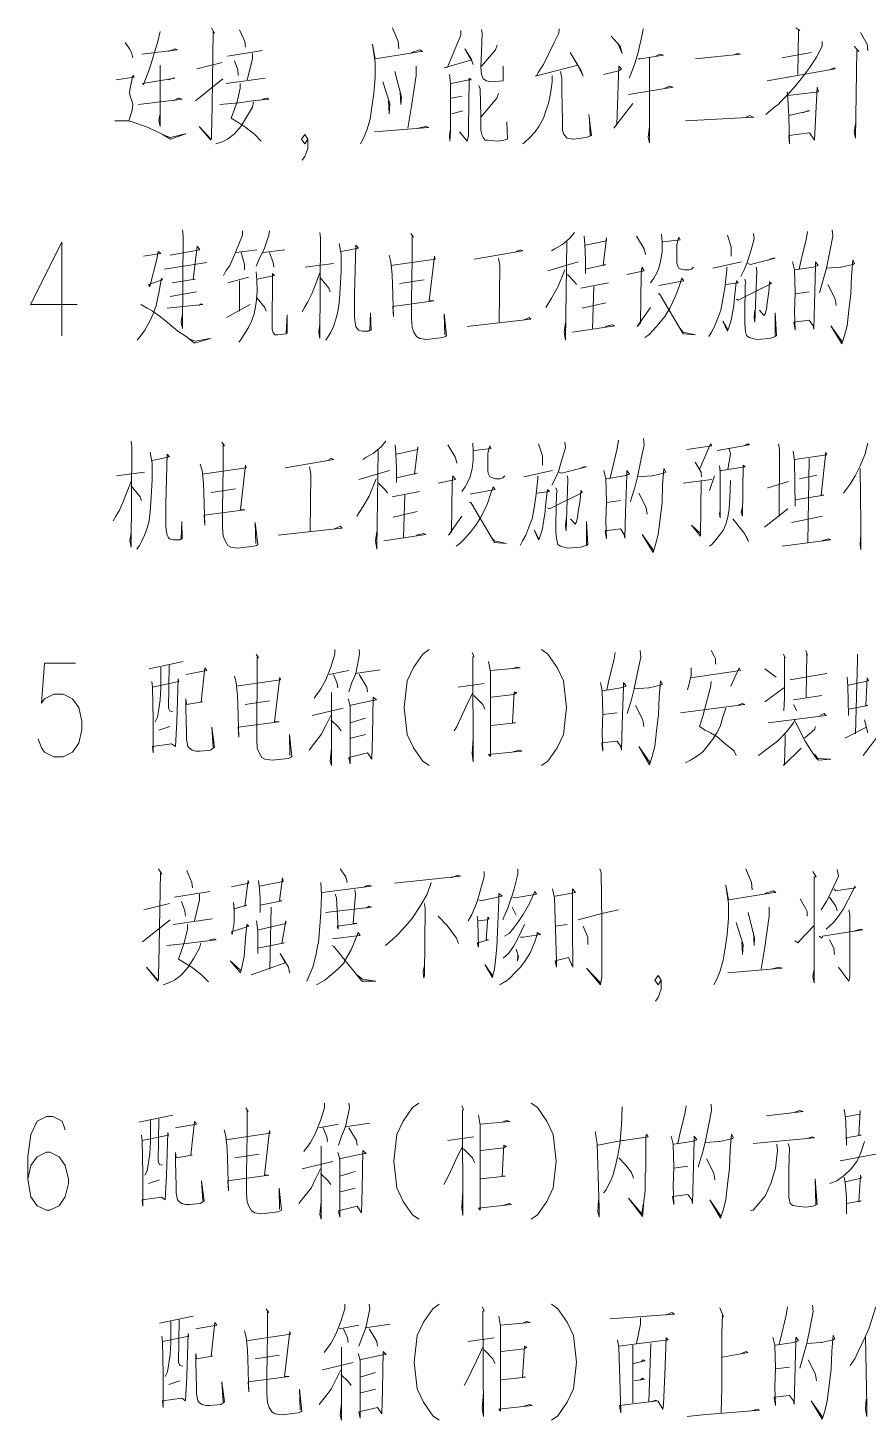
# Model space of a CAD drawing. Header units: millimetres. Extents: x 0 to 586, y 0 to 414.
# Drawn here: x 199.4 to 231.5, y 152.4 to 205.7 of the extents above; entities that cross this region are included whole.
import ezdxf

# ---------------------------------------------------------------- set-up
doc = ezdxf.new("R2010")
doc.units = ezdxf.units.MM

msp = doc.modelspace()

# ---------------------------------------------------------------- linework, layer by layer
at = {"color": 0, "lineweight": 0}
for points in [[(206.413806, 205.711778), (206.53375, 205.503639), (206.484361, 205.574194), (206.434972, 202.744917), (206.413806, 201.591333), (206.413806, 201.4855), (206.389111, 201.414944), (205.948139, 201.940583), (206.389111, 201.450222)], [(207.489778, 205.641222), (207.683806, 205.189667), (207.7085, 204.978)], [(213.331778, 205.711778), (213.554028, 205.189667), (213.578722, 204.907444)], [(215.949389, 205.609472), (215.949389, 205.433083), (215.434333, 204.208944), (215.314389, 204.177194), (216.365667, 204.491167), (216.097556, 204.907444), (216.365667, 204.455889), (216.415056, 204.314778)], [(216.732556, 205.641222), (216.75725, 205.503639), (216.732556, 204.805139), (216.707861, 204.208944), (216.732556, 203.93025), (216.806639, 203.757389), (216.926583, 203.686833), (217.124139, 203.651556), (217.561583, 203.686833), (217.561583, 204.244222)], [(219.713528, 205.6765), (219.692361, 205.503639), (219.5195, 205.154389), (219.300778, 204.699306), (219.103222, 204.314778), (218.909194, 204.000806), (218.859806, 203.894972), (218.785722, 203.859694), (220.422611, 204.2795), (220.129806, 204.769861), (220.546083, 204.071361), (220.620167, 203.859694), (220.422611, 204.2795)], [(222.920278, 205.6765), (222.895583, 205.503639), (222.722722, 204.769861), (222.59925, 204.350056), (222.479306, 204.000806), (222.380528, 203.792667)], [(228.762278, 205.711778), (228.910444, 205.609472), (228.861056, 205.609472), (228.836361, 203.93025)], [(203.111806, 205.154389), (203.281139, 204.907444), (203.355222, 204.769861), (203.404611, 204.558194)], [(204.455889, 205.574194), (204.357111, 205.189667), (204.039611, 204.141917), (203.820889, 203.545722), (203.7715, 203.581), (205.016806, 203.792667), (204.94625, 203.792667), (204.773389, 203.722111)], [(214.065556, 204.769861), (214.383056, 204.875694), (214.481833, 204.805139), (214.432444, 204.805139), (212.672083, 204.526444), (212.573306, 205.083833), (212.672083, 204.385333), (212.672083, 203.827944), (212.622694, 203.196472), (212.548611, 202.674361), (212.478056, 202.219278), (212.354583, 201.799472), (212.231111, 201.4855), (212.111167, 201.277361)], [(221.696139, 205.397806), (222.038333, 205.013278), (222.112417, 204.734583), (221.96425, 205.083833)], [(229.764167, 205.189667), (229.764167, 205.013278), (229.545444, 204.593472), (229.277333, 204.177194), (229.009222, 203.827944), (228.762278, 203.510444), (228.444778, 203.161194), (228.127278, 202.847222), (228.127278, 202.811944), (227.883861, 202.639083), (227.612222, 202.395667)], [(231.231722, 205.538917), (231.478667, 205.083833), (231.503361, 204.840417)], [(203.746806, 204.699306), (205.115583, 204.875694), (205.016806, 204.907444), (204.773389, 204.805139)], [(207.024111, 204.62875), (208.368194, 204.840417)], [(207.976611, 204.734583), (207.976611, 204.526444), (207.782583, 203.722111)], [(217.342861, 205.048556), (217.268778, 204.875694), (216.732556, 204.244222)], [(222.722722, 204.526444), (222.8215, 204.526444), (223.699917, 204.664028), (223.555278, 204.699306), (223.407111, 204.62875)], [(223.163694, 204.558194), (223.163694, 201.870028), (223.163694, 201.379667), (223.163694, 201.312639), (223.114306, 201.520778), (223.163694, 201.940583)], [(224.924056, 204.526444), (226.635028, 204.699306), (226.511556, 204.734583), (226.366917, 204.664028)], [(228.226056, 204.558194), (229.351417, 204.769861)], [(230.988306, 205.013278), (231.161167, 204.805139), (231.087083, 204.840417), (231.037694, 201.4855), (230.988306, 201.728917), (231.037694, 202.042889)], [(204.455889, 204.2795), (204.455889, 201.940583), (204.4065, 202.184), (204.455889, 202.427417)], [(205.849361, 204.141917), (206.826556, 204.385333)], [(207.292222, 204.455889), (207.415694, 204.106639), (207.440389, 203.894972)], [(213.430556, 204.036083), (213.673972, 203.058889), (213.649278, 202.776667), (213.624583, 203.267028)], [(214.238417, 204.244222), (214.238417, 203.894972), (214.065556, 202.709639), (213.920917, 201.870028)], [(219.762917, 204.036083), (219.812306, 203.792667), (219.812306, 203.302306), (219.837, 202.148722), (219.837, 201.799472), (219.886389, 201.626611), (220.009861, 201.4855), (220.228583, 201.450222), (220.253278, 201.450222), (220.743639, 201.520778), (220.937667, 201.591333), (220.838889, 202.395667)], [(221.403333, 203.93025), (221.988944, 204.071361), (222.087722, 204.141917), (221.988944, 204.244222), (221.914861, 202.011139), (221.794917, 201.870028), (222.528694, 202.811944)], [(227.661611, 203.686833), (230.254528, 204.141917), (230.205139, 204.177194), (230.0605, 204.106639)], [(202.769611, 203.722111), (203.454, 203.827944), (203.404611, 203.894972), (203.305833, 203.408139), (203.281139, 203.23175), (203.305833, 203.094167), (203.379917, 202.8825), (203.404611, 202.776667), (203.379917, 202.568528), (203.256444, 202.148722)], [(205.799972, 202.917778), (206.85125, 203.757389)], [(206.974722, 203.581), (208.466972, 203.792667)], [(207.510944, 203.581), (207.510944, 203.408139), (207.391, 202.8825), (207.16875, 202.254556), (207.465083, 202.078167), (207.733194, 201.905306), (208.075389, 201.626611), (208.318806, 201.379667)], [(212.964889, 203.651556), (213.236528, 202.811944), (213.211833, 202.427417), (213.187139, 202.917778)], [(215.508417, 203.93025), (215.557806, 203.581), (215.557806, 201.728917), (215.533111, 201.379667), (215.508417, 201.591333), (215.557806, 201.83475)], [(215.5825, 203.581), (216.266889, 203.722111), (216.266889, 203.792667), (216.340972, 203.722111), (216.266889, 203.722111), (216.242194, 201.905306), (216.242194, 201.591333), (216.192806, 201.379667), (215.9, 201.728917)], [(216.633778, 203.510444), (216.683167, 203.372861), (216.707861, 202.325111), (216.707861, 201.799472), (216.75725, 201.591333), (216.806639, 201.520778), (216.877194, 201.414944), (216.975972, 201.414944), (217.342861, 201.379667), (217.586278, 201.414944), (217.734444, 201.450222), (217.70975, 202.113444)], [(219.445417, 203.894972), (219.445417, 203.651556), (219.371333, 203.196472), (219.300778, 202.811944), (219.202, 202.53325), (219.103222, 202.254556), (218.933889, 201.940583), (218.785722, 201.728917), (218.591694, 201.520778), (218.394139, 201.344389), (218.320056, 201.277361)], [(203.623333, 202.776667), (205.288444, 202.988333), (205.164972, 203.023611), (205.140278, 203.023611), (204.94625, 202.917778)], [(206.731306, 202.776667), (207.465083, 202.847222), (207.976611, 202.917778), (208.611611, 202.988333), (208.541056, 203.023611), (208.368194, 202.988333)], [(215.5825, 203.023611), (215.998778, 203.094167)], [(217.39225, 203.196472), (217.318167, 203.023611), (216.707861, 202.289833)], [(222.355833, 203.161194), (224.066806, 203.443417), (223.922167, 203.475167), (223.749306, 203.408139)], [(228.420083, 203.267028), (228.444778, 203.023611), (228.494167, 202.325111), (228.518861, 201.277361), (228.494167, 201.591333), (229.277333, 201.693639), (229.471361, 201.414944), (229.496056, 201.940583), (229.570139, 203.443417), (229.619528, 203.267028), (228.444778, 203.125917)], [(208.026, 202.8825), (207.976611, 202.674361), (207.757889, 202.289833), (207.535639, 201.940583), (207.292222, 201.661889), (207.024111, 201.450222), (206.801861, 201.344389), (206.583139, 201.277361)], [(215.607194, 202.427417), (216.023472, 202.53325)], [(228.494167, 202.360389), (229.277333, 202.53325), (229.20325, 202.53325), (229.030389, 202.462694)], [(202.720222, 202.148722), (203.037722, 202.148722), (203.23175, 202.148722), (203.379917, 202.113444), (203.990222, 201.905306), (204.554667, 201.626611), (204.604056, 201.591333), (204.847472, 201.450222), (205.433083, 201.661889), (205.408389, 201.661889), (204.847472, 201.520778), (204.529972, 201.626611)], [(212.647389, 201.728917), (214.72525, 201.905306), (214.605306, 201.940583), (214.3125, 201.870028)], [(220.863583, 202.184), (220.888278, 201.591333)], [(224.532472, 202.148722), (227.150083, 202.289833)], [(226.857278, 202.289833), (227.001917, 202.360389), (227.125389, 202.289833)], [(209.885139, 200.645889), (209.983917, 200.787), (210.103861, 201.100972), (210.103861, 201.450222), (209.983917, 201.626611), (209.860444, 201.450222), (209.983917, 201.277361), (210.103861, 201.450222)], [(205.306083, 197.985944), (205.330778, 197.742528), (205.306083, 194.21475), (205.256694, 194.458167), (205.306083, 194.772139)], [(207.602667, 197.950667), (207.602667, 197.777806), (207.260472, 196.938194), (207.115833, 196.624222), (206.967667, 196.416083), (206.868889, 196.239694)], [(208.62925, 197.950667), (208.604556, 197.777806), (208.435222, 197.287444), (208.237667, 196.867639), (208.117722, 196.588944)], [(210.562472, 197.883639), (210.587167, 197.671972), (210.562472, 193.830222), (210.513083, 194.073639), (210.562472, 194.387611)], [(214.033806, 197.848361), (214.132583, 197.70725), (214.083194, 197.742528), (214.083194, 196.902917), (214.0585, 195.2625), (214.0585, 194.599278), (214.083194, 194.250028), (214.157278, 194.073639), (214.256056, 193.900778), (214.376, 193.830222), (214.647639, 193.794944), (215.257944, 193.8655), (215.356722, 193.900778), (215.402583, 193.936056), (215.307333, 194.772139), (215.332028, 193.967806)], [(220.295611, 197.883639), (220.12275, 197.671972), (219.829944, 197.428556), (219.537139, 197.252167), (219.413667, 197.181611)], [(220.6625, 197.742528), (220.687194, 197.428556), (220.711889, 196.832361), (220.711889, 196.31025)], [(220.711889, 196.483111), (221.491528, 196.6595), (221.396278, 196.624222), (221.516222, 197.671972), (221.516222, 197.566139), (220.711889, 197.393278)], [(222.666278, 197.742528), (222.959083, 197.252167), (223.008472, 197.044028)], [(223.622306, 197.813083), (223.643472, 197.499111), (223.643472, 197.149861), (223.597611, 196.832361), (223.523528, 196.518389), (223.42475, 196.31025), (223.325972, 196.133861), (223.206028, 195.961)], [(223.668167, 197.530861), (224.331389, 197.601417), (224.282, 197.70725), (224.207917, 197.428556), (224.207917, 197.181611), (224.207917, 196.973472), (224.207917, 196.730056), (224.232611, 196.624222), (224.282, 196.518389), (224.37725, 196.483111), (224.500722, 196.451361), (224.673583, 196.451361), (224.768833, 196.483111), (224.842917, 196.553667)], [(226.137611, 197.777806), (226.285778, 197.322722), (226.285778, 197.149861), (226.285778, 196.973472)], [(227.143028, 197.848361), (227.167722, 197.636694), (227.04425, 197.216889), (226.896083, 196.730056), (226.776139, 196.451361), (226.652667, 196.204417)], [(229.196194, 197.915389), (229.146806, 197.601417), (228.977472, 196.902917), (228.878694, 196.483111)], [(230.148694, 197.985944), (230.173389, 197.742528), (230.053444, 197.149861), (229.929972, 196.518389), (229.8065, 196.066833), (229.71125, 195.749333), (229.661861, 195.576472)], [(200.688222, 197.509694), (199.492306, 195.121389), (201.284417, 195.121389)], [(200.688222, 197.509694), (200.688222, 193.925472)], [(203.813833, 196.973472), (204.473528, 197.079306), (204.37475, 197.149861), (204.325361, 196.867639), (204.05725, 195.819889), (204.007861, 195.890444), (204.547611, 196.066833), (204.498222, 196.133861), (204.399444, 195.576472), (204.300667, 195.086111), (204.180722, 194.772139), (204.05725, 194.493444), (203.863222, 194.144194), (203.690361, 193.900778), (203.566889, 193.759667)], [(204.840417, 197.00875), (205.965778, 197.216889), (205.867, 197.358), (205.718833, 196.066833), (205.792917, 196.098583), (204.9145, 195.961)], [(207.35925, 197.114583), (208.142417, 197.216889)], [(207.553278, 197.114583), (207.652056, 196.765333), (207.67675, 196.6595), (207.67675, 196.451361)], [(208.385833, 197.114583), (209.218389, 197.216889)], [(208.62925, 197.114583), (208.777417, 196.730056), (208.802111, 196.553667)], [(211.29625, 197.463833), (211.370333, 197.044028), (211.370333, 196.416083), (211.345639, 195.961), (211.320944, 195.541194), (211.29625, 195.191944), (211.246861, 194.842694), (211.172778, 194.564), (211.077528, 194.285306), (210.97875, 194.073639), (210.879972, 193.900778), (210.781194, 193.759667)], [(211.370333, 197.149861), (212.030028, 197.287444), (211.93125, 197.393278), (211.881861, 195.505917), (211.881861, 195.086111), (211.881861, 194.634556), (211.906556, 194.422889), (211.93125, 194.285306), (211.980639, 194.21475), (212.030028, 194.144194), (212.174667, 194.108917), (212.421611, 194.108917), (212.516861, 194.144194), (212.495694, 194.807417), (212.471, 194.144194), (212.396917, 194.108917)], [(216.457389, 196.867639), (218.313, 197.181611), (218.21775, 197.216889), (218.069583, 197.149861)], [(220.002806, 197.530861), (219.953417, 193.759667), (219.904028, 194.073639), (219.953417, 194.422889)], [(204.621694, 196.483111), (206.233889, 196.730056)], [(210.001556, 196.553667), (211.077528, 196.694778)], [(213.204778, 197.00875), (213.275333, 196.765333), (213.324722, 196.274972), (213.349417, 195.505917), (213.349417, 195.435361), (213.374111, 194.666306), (213.349417, 195.050833), (214.91575, 195.2625), (214.742889, 195.2625), (214.940444, 196.973472), (214.965139, 196.867639), (213.275333, 196.624222)], [(217.385194, 196.902917), (217.434583, 196.624222), (217.409889, 194.422889)], [(220.44025, 196.765333), (219.269028, 196.416083)], [(222.299389, 196.274972), (222.959083, 196.416083), (222.863833, 196.553667), (222.839139, 196.274972), (222.814444, 194.422889), (222.690972, 194.285306), (223.206028, 195.019083)], [(226.116444, 196.553667), (226.116444, 196.451361), (226.042361, 195.749333), (225.968278, 195.333056), (225.894194, 194.91325), (225.77425, 194.599278), (225.650778, 194.285306), (225.527306, 194.073639), (225.428528, 193.900778)], [(225.576694, 196.518389), (226.677361, 196.765333)], [(226.920778, 196.694778), (227.019556, 196.6595), (227.972056, 196.902917), (227.9015, 196.902917), (227.753333, 196.867639)], [(227.238278, 196.553667), (227.262972, 196.416083), (227.192417, 194.458167), (227.167722, 194.634556), (227.192417, 194.91325)], [(228.635278, 196.765333), (228.705833, 196.451361), (228.730528, 195.576472), (228.705833, 194.842694), (228.730528, 194.144194), (228.681139, 194.458167), (229.270278, 194.528722), (229.414917, 194.317056), (229.439611, 194.179472), (229.464306, 195.156667), (229.513694, 196.588944), (229.513694, 196.765333), (229.612472, 196.624222), (229.414917, 196.553667), (228.730528, 196.451361)], [(229.929972, 196.518389), (230.466194, 196.553667), (230.490889, 196.553667), (230.931861, 196.6595), (231.005944, 196.694778), (230.931861, 196.832361), (230.882472, 196.204417), (230.857778, 195.541194), (230.787222, 194.91325), (230.713139, 194.317056), (230.614361, 193.936056), (230.515583, 193.618556), (230.099306, 194.317056), (230.540278, 193.689111)], [(207.04175, 195.961), (207.824917, 196.169139)], [(208.117722, 196.380806), (208.142417, 196.066833), (208.167111, 195.61175), (208.117722, 195.191944), (208.043639, 194.772139), (207.944861, 194.493444), (207.824917, 194.250028), (207.652056, 193.967806), (207.528583, 193.759667), (207.458028, 193.689111)], [(207.482722, 196.031556), (207.482722, 194.877972)], [(208.167111, 196.098583), (208.826806, 196.239694), (208.752722, 196.31025), (208.752722, 196.098583), (208.728028, 194.422889), (208.728028, 194.179472), (208.777417, 194.038361), (208.8515, 193.967806), (208.94675, 193.967806), (209.267778, 194.003083), (209.313639, 194.038361), (209.313639, 194.736861), (209.267778, 194.038361)], [(210.562472, 196.345528), (210.414306, 195.961), (210.244972, 195.541194), (210.096806, 195.227222), (209.976861, 195.019083), (209.878083, 194.842694)], [(210.562472, 196.169139), (210.904667, 195.749333), (210.954056, 195.61175)], [(213.617528, 195.925722), (214.548861, 196.066833)], [(219.928722, 196.451361), (219.660611, 195.784611), (219.413667, 195.368333), (219.194944, 195.019083)], [(220.0275, 196.274972), (220.295611, 195.996278), (220.369694, 195.890444)], [(223.523528, 195.855167), (224.476028, 196.031556), (224.401944, 196.133861), (224.306694, 195.855167), (224.183222, 195.505917), (224.05975, 195.227222), (223.939806, 194.983806), (223.74225, 194.666306), (223.523528, 194.387611), (223.301278, 194.144194), (223.131944, 193.967806), (222.983778, 193.8655)], [(226.09175, 195.890444), (226.553889, 195.961), (226.483333, 196.031556), (226.458639, 195.855167), (226.40925, 195.400083), (226.384556, 195.086111), (226.335167, 194.807417), (226.285778, 194.528722), (226.211694, 194.285306), (226.162306, 194.144194), (226.137611, 194.108917), (225.968278, 194.493444), (226.137611, 194.179472)], [(226.800833, 196.098583), (226.850222, 195.961), (226.825528, 195.890444), (226.800833, 194.701583), (226.800833, 194.422889), (226.825528, 194.179472), (226.850222, 194.038361), (226.871389, 193.936056), (226.970167, 193.8655), (227.118333, 193.830222), (227.262972, 193.794944), (227.753333, 193.830222), (227.876806, 193.8655), (227.972056, 193.900778), (228.021444, 193.936056), (227.972056, 194.807417), (227.972056, 193.936056)], [(204.840417, 195.435361), (205.842306, 195.61175)], [(220.539028, 195.749333), (221.590306, 195.961)], [(221.029389, 195.819889), (220.98, 194.21475)], [(223.498833, 195.541194), (223.548222, 195.541194), (224.451333, 194.003083), (224.917, 193.967806), (224.451333, 194.073639), (224.331389, 194.21475)], [(226.483333, 195.333056), (226.553889, 195.297778), (227.827417, 195.925722), (227.753333, 195.996278), (227.728639, 195.61175), (227.654556, 195.191944), (227.629861, 194.948528), (227.580472, 194.772139), (227.534611, 194.701583), (227.36175, 194.91325)], [(228.730528, 195.541194), (229.270278, 195.61175)], [(229.979361, 195.890444), (230.247472, 195.368333), (230.272167, 195.2625), (230.296861, 195.086111)], [(203.715056, 195.121389), (203.958472, 194.983806), (204.156028, 194.877972), (204.448833, 194.666306), (204.741639, 194.422889), (205.133222, 194.108917), (205.450722, 193.900778), (205.500111, 193.8655), (205.768222, 193.653833), (206.382056, 193.830222), (206.357361, 193.830222), (205.792917, 193.724389), (205.524806, 193.830222)], [(204.716944, 194.983806), (206.085722, 195.121389), (206.015167, 195.156667), (205.941083, 195.086111)], [(206.992361, 194.634556), (207.895472, 195.121389)], [(208.167111, 195.368333), (208.459917, 195.019083), (208.509306, 194.877972)], [(221.491528, 195.191944), (220.588417, 194.983806)], [(216.18575, 194.285306), (218.6305, 194.564), (218.559944, 194.634556), (218.337694, 194.528722)], [(220.221528, 194.073639), (221.833722, 194.317056), (221.738472, 194.352333), (221.470361, 194.285306)], [(203.341111, 189.89675), (203.365806, 189.685083), (203.341111, 185.843333), (203.291722, 186.08675), (203.341111, 186.40425)], [(206.815972, 189.861472), (206.911222, 189.720361), (206.865361, 189.755639), (206.865361, 188.919556), (206.840667, 187.275611), (206.840667, 186.612389), (206.865361, 186.263139), (206.935917, 186.08675), (207.034694, 185.913889), (207.158167, 185.843333), (207.426278, 185.808056), (208.036583, 185.878611), (208.135361, 185.913889), (208.18475, 185.949167), (208.085972, 186.78525), (208.110667, 185.984444)], [(213.07425, 189.89675), (212.904917, 189.685083), (212.608583, 189.441667), (212.315778, 189.268806), (212.195833, 189.19825)], [(213.441139, 189.755639), (213.465833, 189.441667), (213.490528, 188.849), (213.490528, 188.323361)], [(213.490528, 188.49975), (214.273694, 188.672611), (214.174917, 188.637333), (214.298389, 189.685083), (214.298389, 189.582778), (213.490528, 189.406389)], [(215.448444, 189.755639), (215.74125, 189.268806), (215.790639, 189.057139)], [(216.400944, 189.826194), (216.425639, 189.512222), (216.425639, 189.162972), (216.37625, 188.849), (216.302167, 188.535028), (216.203389, 188.323361), (216.108139, 188.1505), (215.984667, 187.974111)], [(216.450333, 189.5475), (217.110028, 189.618056), (217.060639, 189.720361), (216.986556, 189.441667), (216.986556, 189.19825), (216.986556, 188.986583), (216.986556, 188.743167), (217.01125, 188.637333), (217.060639, 188.535028), (217.159417, 188.49975), (217.279361, 188.464472), (217.452222, 188.464472), (217.551, 188.49975), (217.625083, 188.570306)], [(218.919778, 189.790917), (219.064417, 189.335833), (219.064417, 189.162972), (219.064417, 188.986583)], [(219.921667, 189.861472), (219.946361, 189.649806), (219.822889, 189.233528), (219.67825, 188.743167), (219.554778, 188.464472), (219.431306, 188.217528)], [(221.974833, 189.932028), (221.928972, 189.618056), (221.756111, 188.919556), (221.657333, 188.49975)], [(222.930861, 190.002583), (222.955556, 189.755639), (222.832083, 189.162972), (222.708611, 188.535028), (222.588667, 188.079944), (222.489889, 187.765972), (222.4405, 187.589583)], [(224.592444, 189.582778), (225.544944, 189.720361), (225.499083, 189.790917), (225.082806, 188.849)], [(225.7425, 189.5475), (226.987806, 189.755639), (226.91725, 189.790917), (226.793778, 189.720361)], [(228.088472, 189.790917), (228.137861, 189.582778), (228.113167, 187.032194)], [(231.513944, 189.826194), (231.390472, 189.371111), (231.221139, 188.951306), (231.023583, 188.570306), (230.829556, 188.252806), (230.681389, 188.044667), (230.582611, 187.903556)], [(204.074889, 189.476944), (204.148972, 189.057139), (204.148972, 188.429194), (204.124278, 187.974111), (204.099583, 187.554306), (204.074889, 187.205056), (204.0255, 186.855806), (203.954944, 186.577111), (203.856167, 186.298417), (203.757389, 186.08675), (203.658611, 185.913889), (203.563361, 185.772778)], [(204.148972, 189.162972), (204.808667, 189.300556), (204.713417, 189.406389), (204.664028, 187.519028), (204.664028, 187.10275), (204.664028, 186.647667), (204.688722, 186.436), (204.713417, 186.298417), (204.759278, 186.227861), (204.808667, 186.157306), (204.956833, 186.122028), (205.20025, 186.122028), (205.299028, 186.157306), (205.274333, 186.820528), (205.249639, 186.157306), (205.175556, 186.122028)], [(209.236028, 188.884278), (211.095167, 189.19825), (210.996389, 189.233528), (210.848222, 189.162972)], [(212.781444, 189.5475), (212.732056, 185.772778), (212.682667, 186.08675), (212.732056, 186.436)], [(226.208167, 189.618056), (226.254028, 189.406389), (226.158778, 188.813722)], [(228.652917, 189.512222), (228.702306, 189.162972), (228.727, 187.416722), (228.727, 187.660139), (229.824139, 187.836528), (229.728889, 187.836528), (229.898222, 189.476944), (229.947611, 189.371111), (228.702306, 189.19825)], [(229.263222, 189.233528), (229.213833, 186.019722)], [(202.780194, 188.570306), (203.856167, 188.707889)], [(205.983417, 189.021861), (206.0575, 188.778444), (206.106889, 188.288083), (206.131583, 187.519028), (206.131583, 187.452), (206.156278, 186.682944), (206.131583, 187.067472), (207.694389, 187.275611), (207.525056, 187.275611), (207.719083, 188.986583), (207.743778, 188.884278), (206.0575, 188.637333)], [(210.163833, 188.919556), (210.213222, 188.637333), (210.188528, 186.436)], [(213.222417, 188.778444), (212.047667, 188.429194)], [(215.081556, 188.288083), (215.74125, 188.429194), (215.642472, 188.570306), (215.617778, 188.288083), (215.593083, 186.436), (215.473139, 186.298417), (215.984667, 187.032194)], [(218.895083, 188.570306), (218.895083, 188.464472), (218.821, 187.765972), (218.746917, 187.346167), (218.676361, 186.926361), (218.552889, 186.612389), (218.429417, 186.298417), (218.309472, 186.08675), (218.210694, 185.913889)], [(218.355333, 188.535028), (219.456, 188.778444)], [(219.702944, 188.707889), (219.798194, 188.672611), (220.754222, 188.919556), (220.680139, 188.919556), (220.531972, 188.884278)], [(220.020444, 188.570306), (220.045139, 188.429194), (219.971056, 186.471278), (219.946361, 186.647667), (219.971056, 186.926361)], [(221.413917, 188.778444), (221.488, 188.464472), (221.512694, 187.589583), (221.488, 186.855806), (221.512694, 186.157306), (221.463306, 186.471278), (222.048917, 186.541833), (222.197083, 186.333694), (222.221778, 186.192583), (222.246472, 187.169778), (222.292333, 188.602056), (222.292333, 188.778444), (222.391111, 188.637333), (222.197083, 188.570306), (221.512694, 188.464472)], [(222.708611, 188.535028), (223.248361, 188.570306), (223.273056, 188.570306), (223.714028, 188.672611), (223.784583, 188.707889), (223.714028, 188.849), (223.664639, 188.217528), (223.639944, 187.554306), (223.565861, 186.926361), (223.491778, 186.333694), (223.393, 185.949167), (223.29775, 185.635194), (222.881472, 186.333694), (223.322444, 185.702222)], [(224.909944, 189.092417), (225.132194, 188.707889), (225.153361, 188.535028)], [(225.643722, 188.570306), (225.449694, 188.009389)], [(225.841278, 188.951306), (225.865972, 188.707889), (225.865972, 186.961639), (225.841278, 187.1345), (225.865972, 187.240333)], [(225.865972, 188.778444), (225.911833, 188.778444), (226.818472, 188.919556), (226.744389, 188.986583), (226.719694, 187.032194), (226.670306, 187.169778), (226.719694, 187.381444)], [(229.556028, 188.602056), (228.896333, 188.464472)], [(231.221139, 188.849), (231.245833, 186.7535), (231.245833, 186.157306), (231.245833, 185.7375), (231.221139, 185.949167), (231.245833, 186.333694)], [(203.341111, 188.358639), (203.196472, 187.974111), (203.023611, 187.554306), (202.878972, 187.240333), (202.7555, 187.032194), (202.656722, 186.855806)], [(203.341111, 188.185778), (203.683306, 187.765972), (203.732694, 187.624861)], [(206.399694, 187.938833), (207.3275, 188.079944)], [(212.707361, 188.464472), (212.43925, 187.80125), (212.195833, 187.381444), (211.973583, 187.032194)], [(212.806139, 188.288083), (213.07425, 188.009389), (213.148333, 187.903556)], [(216.302167, 187.868278), (217.258194, 188.044667), (217.184111, 188.1505), (217.085333, 187.868278), (216.961861, 187.519028), (216.841917, 187.240333), (216.718444, 186.996917), (216.524417, 186.682944), (216.302167, 186.40425), (216.083444, 186.157306), (215.910583, 185.984444), (215.765944, 185.878611)], [(218.870389, 187.903556), (219.336056, 187.974111), (219.261972, 188.044667), (219.237278, 187.868278), (219.187889, 187.416722), (219.163194, 187.10275), (219.113806, 186.820528), (219.064417, 186.541833), (218.993861, 186.298417), (218.944472, 186.157306), (218.919778, 186.122028), (218.746917, 186.506556), (218.919778, 186.192583)], [(219.579472, 188.115222), (219.628861, 187.974111), (219.604167, 187.903556), (219.579472, 186.718222), (219.579472, 186.436), (219.604167, 186.192583), (219.628861, 186.055), (219.653556, 185.949167), (219.752333, 185.878611), (219.896972, 185.843333), (220.045139, 185.808056), (220.531972, 185.843333), (220.655444, 185.878611), (220.754222, 185.913889), (220.803611, 185.949167), (220.754222, 186.820528), (220.754222, 185.949167)], [(224.444278, 188.288083), (225.544944, 188.429194)], [(225.132194, 188.393917), (225.1075, 186.263139), (224.765306, 186.682944), (225.1075, 186.368972)], [(226.254028, 188.393917), (226.229333, 187.730694), (226.208167, 187.310889), (226.158778, 186.996917), (226.084694, 186.718222), (225.985917, 186.506556), (225.841278, 186.298417), (225.693111, 186.122028), (225.544944, 185.949167), (225.449694, 185.878611)], [(227.672194, 188.115222), (227.696889, 188.115222), (228.480056, 188.358639)], [(213.321194, 187.765972), (214.372472, 187.974111)], [(213.808028, 187.836528), (213.758639, 186.227861)], [(216.277472, 187.554306), (216.326861, 187.554306), (217.2335, 186.019722), (217.695639, 185.984444), (217.2335, 186.08675), (217.110028, 186.227861)], [(219.261972, 187.346167), (219.336056, 187.310889), (220.606056, 187.938833), (220.531972, 188.009389), (220.507278, 187.624861), (220.436722, 187.205056), (220.412028, 186.961639), (220.362639, 186.78525), (220.31325, 186.718222), (220.140389, 186.926361)], [(221.512694, 187.554306), (222.048917, 187.624861)], [(222.758, 187.903556), (223.026111, 187.381444), (223.050806, 187.275611), (223.0755, 187.10275)], [(214.273694, 187.205056), (213.367056, 186.996917)], [(227.55225, 186.612389), (228.455361, 187.310889)], [(229.778278, 187.032194), (228.603528, 186.78525)], [(208.967917, 186.298417), (211.412667, 186.577111), (211.338583, 186.647667), (211.119861, 186.541833)], [(226.352806, 186.926361), (226.793778, 186.368972), (226.892556, 186.192583), (226.941944, 186.055), (226.769083, 186.40425)], [(213.000167, 186.08675), (214.615889, 186.333694), (214.517111, 186.368972), (214.249, 186.298417)], [(228.236639, 185.878611), (230.095778, 186.122028), (229.997, 186.157306), (229.753583, 186.08675)], [(208.117722, 181.747583), (208.2165, 181.606472), (208.167111, 181.64175), (208.167111, 180.805667), (208.142417, 179.161722), (208.142417, 178.4985), (208.167111, 178.14925), (208.241194, 177.976389), (208.339972, 177.8), (208.459917, 177.729444), (208.731556, 177.694167), (209.341861, 177.764722), (209.440639, 177.8), (209.490028, 177.835278), (209.39125, 178.674889), (209.415944, 177.870556)], [(211.126917, 181.923972), (211.126917, 181.747583), (210.97875, 181.257222), (210.784722, 180.770389), (210.590694, 180.421139), (210.34375, 180.071889)], [(212.054722, 181.923972), (212.079417, 181.747583), (211.934778, 181.013806), (211.786611, 180.664556), (211.666667, 180.315306)], [(214.732306, 181.923972), (214.492417, 181.751111), (214.132583, 181.239583), (213.896222, 180.728056), (213.776278, 179.705), (213.896222, 178.678417), (214.132583, 178.166889), (214.492417, 177.655361), (214.732306, 177.486028)], [(216.37625, 181.818139), (216.450333, 181.677028), (216.400944, 181.64175), (216.425639, 177.627139), (216.37625, 177.941111), (216.425639, 178.533778)], [(219.032667, 181.923972), (219.269028, 181.751111), (219.628861, 181.239583), (219.86875, 180.728056), (219.985167, 179.705), (219.86875, 178.678417), (219.628861, 178.166889), (219.269028, 177.655361), (219.032667, 177.486028)], [(221.847833, 181.818139), (221.798444, 181.504167), (221.625583, 180.805667), (221.530333, 180.385861)], [(222.800333, 181.888694), (222.825028, 181.64175), (222.701556, 181.049083), (222.581611, 180.421139), (222.458139, 179.966056), (222.359361, 179.652083), (222.3135, 179.475694)], [(225.516722, 181.888694), (225.636667, 181.677028), (225.686056, 181.574722), (225.686056, 181.468889), (225.686056, 181.363056)], [(228.278972, 181.747583), (228.353056, 181.606472), (228.328361, 181.64175), (228.328361, 180.071889), (228.303667, 179.581528)], [(229.132694, 181.888694), (229.206778, 181.712306), (229.182083, 181.782861), (229.157389, 180.107167)], [(231.115306, 181.747583), (231.115306, 181.539444), (231.041222, 178.706639)], [(201.220917, 181.408917), (200.028528, 181.408917), (199.908583, 179.874333), (200.028528, 180.043667), (200.384833, 180.216528), (200.744667, 180.216528), (201.100972, 180.043667), (201.340861, 179.705), (201.460806, 179.193472), (201.460806, 178.851278), (201.340861, 178.33975), (201.100972, 177.997556), (200.744667, 177.828222), (200.384833, 177.828222), (200.028528, 177.997556), (199.908583, 178.166889), (199.788639, 178.509083)], [(204.036083, 181.190194), (205.330778, 181.468889)], [(204.477056, 181.257222), (204.477056, 180.456417), (204.452361, 180.001333), (204.402972, 179.652083), (204.353583, 179.338111), (204.254806, 179.161722)], [(204.794556, 181.327778), (204.769861, 179.687361), (204.81925, 179.581528), (204.939194, 179.54625)], [(205.429556, 180.978528), (206.237417, 181.119639), (206.163333, 181.221944), (206.015167, 179.930778), (206.064556, 179.930778), (205.45425, 179.824944), (205.429556, 180.036611), (205.429556, 179.687361), (205.45425, 178.741917), (205.45425, 178.4985), (205.478944, 178.357389), (205.503639, 178.219806), (205.577722, 178.14925), (205.672972, 178.078694), (205.821139, 178.043417), (205.965778, 178.043417), (206.382056, 178.078694), (206.480833, 178.14925), (206.530222, 178.184528), (206.431444, 178.953583), (206.480833, 178.184528)], [(210.908194, 180.978528), (211.666667, 181.119639)], [(212.862583, 181.154917), (211.910083, 181.013806)], [(217.01125, 181.468889), (217.085333, 181.084361), (217.085333, 177.835278), (217.01125, 177.905833), (218.284778, 178.043417), (218.186, 178.078694), (217.942583, 178.008139)], [(217.085333, 181.119639), (218.210694, 181.221944), (218.087222, 181.257222), (217.917889, 181.190194)], [(224.75825, 181.221944), (224.75825, 180.94325), (224.708861, 180.735111), (224.659472, 180.558722), (224.610083, 180.385861)], [(224.733556, 180.840944), (226.638556, 181.119639), (226.592694, 181.221944), (226.271667, 180.523444)], [(227.569889, 181.190194), (228.010861, 180.872694)], [(204.134861, 180.699833), (204.156028, 180.491694), (204.180722, 179.232278), (204.180722, 178.883028), (204.180722, 177.976389), (204.156028, 178.219806), (204.889806, 178.325639), (205.037972, 178.219806), (205.087361, 179.161722), (205.13675, 180.805667), (205.161444, 180.699833), (204.156028, 180.491694)], [(207.288694, 180.907972), (207.362778, 180.664556), (207.408639, 180.174194), (207.433333, 179.408667), (207.433333, 179.338111), (207.458028, 178.569056), (207.433333, 178.953583), (208.999667, 179.161722), (208.826806, 179.161722), (209.024361, 180.872694), (209.049056, 180.770389), (207.362778, 180.523444)], [(211.077528, 180.978528), (211.225694, 180.629278), (211.250389, 180.456417)], [(212.054722, 180.978528), (212.351056, 180.491694), (212.37575, 180.315306)], [(215.840028, 180.491694), (216.841917, 180.629278)], [(221.283389, 180.664556), (221.357472, 180.350583), (221.382167, 179.475694), (221.357472, 178.741917), (221.382167, 178.043417), (221.332778, 178.357389), (221.921917, 178.427944), (222.066556, 178.219806), (222.09125, 178.078694), (222.115944, 179.059417), (222.165333, 180.491694), (222.165333, 180.664556), (222.264111, 180.523444), (222.066556, 180.456417), (221.382167, 180.350583)], [(222.581611, 180.421139), (223.117833, 180.456417), (223.142528, 180.456417), (223.5835, 180.558722), (223.657583, 180.594), (223.5835, 180.735111), (223.534111, 180.107167), (223.509417, 179.440417), (223.435333, 178.812472), (223.364778, 178.219806), (223.266, 177.835278), (223.167222, 177.521306), (222.750944, 178.219806), (223.191917, 177.591861)], [(225.516722, 180.699833), (225.492028, 180.491694), (225.195694, 179.373389), (225.07575, 178.988861), (225.294472, 178.84775), (225.492028, 178.741917), (225.735444, 178.604333), (226.052944, 178.325639), (226.271667, 178.14925), (226.395139, 178.043417), (226.469222, 177.870556)], [(228.522389, 180.770389), (229.940556, 181.013806)], [(230.723722, 180.872694), (230.748417, 180.523444), (230.773111, 179.408667), (230.773111, 179.652083), (231.506889, 179.789667), (231.432806, 179.789667), (231.482194, 180.840944), (231.531583, 180.735111), (230.773111, 180.558722)], [(211.003444, 180.280028), (211.003444, 177.486028), (210.957583, 177.658889), (211.003444, 178.14925)], [(211.641972, 180.036611), (211.712528, 179.789667), (211.712528, 178.918306), (211.712528, 178.427944), (211.712528, 177.870556), (211.712528, 177.556583), (211.666667, 177.8), (212.37575, 177.976389), (212.545083, 177.729444), (212.569778, 178.639611), (212.594472, 180.107167), (212.717944, 180.001333), (212.520389, 179.966056), (211.687833, 179.789667)], [(216.400944, 180.280028), (216.157528, 179.757917), (215.959972, 179.338111), (215.790639, 178.988861), (215.691861, 178.812472)], [(216.450333, 180.174194), (216.792528, 179.824944), (216.866611, 179.652083)], [(217.110028, 180.107167), (217.991972, 180.209472), (218.087222, 180.280028), (217.991972, 180.315306), (217.917889, 179.126444), (218.041361, 179.126444), (217.110028, 179.024139)], [(227.569889, 179.930778), (228.303667, 180.456417)], [(228.670556, 180.001333), (229.746528, 180.174194)], [(207.704972, 179.824944), (208.632778, 179.966056)], [(210.269667, 179.408667), (211.444417, 179.687361)], [(221.382167, 179.440417), (221.921917, 179.510972)], [(222.631, 179.789667), (222.899111, 179.267556), (222.923806, 179.161722), (222.9485, 178.988861)], [(224.341972, 179.510972), (226.811417, 179.824944), (226.712639, 179.860222), (226.518611, 179.789667)], [(226.077639, 179.687361), (225.954167, 179.302833), (225.858917, 178.988861), (225.735444, 178.741917), (225.587278, 178.4985), (225.39325, 178.255083), (225.195694, 178.008139), (224.952278, 177.835278), (224.733556, 177.694167), (224.536, 177.591861)], [(228.670556, 179.824944), (228.7905, 179.581528)], [(204.81925, 178.988861), (204.402972, 178.84775)], [(210.97875, 179.408667), (210.784722, 179.024139), (210.611861, 178.674889), (210.393139, 178.392667), (210.149722, 178.078694)], [(210.97875, 179.232278), (211.275083, 178.953583), (211.370333, 178.812472)], [(211.712528, 179.126444), (212.301667, 179.302833)], [(228.744639, 179.267556), (228.670556, 179.126444), (228.402444, 178.777194), (228.056722, 178.427944), (227.643972, 178.113972), (227.326472, 177.870556)], [(227.693361, 179.126444), (229.915861, 179.408667), (229.845306, 179.475694), (229.672444, 179.408667)], [(228.744639, 179.161722), (228.913972, 178.812472), (229.111528, 178.427944), (229.33025, 178.078694), (229.548972, 177.764722), (229.623056, 177.694167), (230.088722, 177.729444), (229.598361, 177.764722), (229.478417, 177.905833)], [(229.499583, 178.988861), (229.478417, 178.883028), (229.086833, 178.533778)], [(231.383417, 179.232278), (231.506889, 178.741917)], [(211.737222, 178.533778), (212.301667, 178.674889)], [(228.353056, 178.674889), (228.353056, 178.463222), (228.328361, 177.556583), (228.278972, 177.486028), (228.963361, 178.14925)], [(230.624944, 178.533778), (231.4575, 178.953583)], [(231.923167, 178.741917), (231.873778, 178.604333), (231.651528, 178.290361), (231.334028, 177.870556)], [(204.392389, 173.541972), (204.512333, 173.333833), (204.462944, 173.400861), (204.417083, 170.571583), (204.392389, 169.421528), (204.392389, 169.315694), (204.367694, 169.245139), (203.926722, 169.770778), (204.367694, 169.280417)], [(205.468361, 173.471417), (205.662389, 173.016333), (205.687083, 172.808194)], [(208.205917, 173.086889), (208.255306, 172.772917), (208.28, 172.388389), (208.28, 171.866278), (208.28, 172.144972), (209.109028, 172.317833), (209.013778, 172.317833), (209.133722, 173.192722), (209.158417, 173.051611), (208.255306, 172.87875)], [(211.335056, 173.541972), (211.557306, 173.228), (211.606694, 173.016333)], [(213.412917, 172.984583), (215.93175, 173.263278), (215.8365, 173.298556), (215.564861, 173.192722)], [(216.838389, 173.436139), (216.838389, 173.228), (216.570278, 172.286083), (216.4715, 172.039139), (216.372722, 171.795722), (216.228083, 171.552306)], [(218.133083, 173.541972), (218.133083, 173.333833), (217.988444, 172.772917), (217.889667, 172.423667), (217.864972, 172.388389), (217.7415, 172.039139), (217.596861, 171.689889), (217.547472, 171.584056)], [(221.26575, 173.541972), (221.311611, 173.400861), (221.336306, 171.48175), (221.336306, 170.292889), (221.336306, 169.421528), (221.290444, 169.104028), (220.750694, 169.7355), (221.290444, 169.174583)], [(226.839639, 173.541972), (227.058361, 173.016333), (227.083056, 172.737639)], [(229.407861, 173.436139), (229.531333, 173.228), (229.45725, 173.228), (229.45725, 169.174583), (229.407861, 169.421528), (229.45725, 169.700222)], [(230.335667, 173.506694), (230.385056, 173.263278), (230.141639, 172.737639), (229.944083, 172.317833), (229.725361, 171.968583)], [(205.002694, 172.458944), (206.346778, 172.667083)], [(207.179333, 172.843472), (207.839028, 172.984583), (207.814333, 173.086889), (207.690861, 172.109694), (207.764944, 172.144972), (207.278111, 172.003861), (207.253417, 172.250806), (207.278111, 171.936833), (207.278111, 171.48175), (207.204028, 171.026667), (207.179333, 171.1325), (207.839028, 171.340639), (207.764944, 171.411194), (207.715556, 170.885556), (207.669694, 170.187056), (207.570917, 169.770778), (207.521528, 169.559111), (207.129944, 170.014194), (207.521528, 169.664944)], [(210.601278, 173.016333), (210.625972, 172.5295), (210.601278, 171.866278), (210.551889, 171.340639), (210.506028, 170.712694), (210.481333, 170.642139), (210.40725, 170.222333), (210.283778, 169.770778), (210.139139, 169.421528), (210.065056, 169.245139)], [(210.650667, 172.635333), (212.5345, 172.87875), (212.411028, 172.914028), (212.241694, 172.843472)], [(211.141028, 172.564778), (211.190417, 172.423667), (211.260972, 171.234806), (211.215111, 171.340639), (211.970056, 171.446472), (211.825417, 171.446472), (211.924194, 172.564778), (211.8995, 172.737639)], [(214.809917, 173.016333), (214.66175, 172.564778), (214.393639, 172.109694), (214.076139, 171.619333), (213.829194, 171.340639), (213.536389, 171.026667), (213.317667, 170.818528), (213.070722, 170.606861)], [(216.640833, 172.353111), (216.714917, 172.317833), (217.522778, 172.494222), (217.399306, 172.600056), (217.399306, 172.353111), (217.349917, 171.1325), (217.32875, 170.536306), (217.279361, 170.049472), (217.229972, 169.700222), (217.180583, 169.523833), (217.155889, 169.38625), (216.863083, 169.873083), (217.155889, 169.453278)], [(217.939056, 172.458944), (218.037833, 172.423667), (218.842167, 172.564778), (218.771611, 172.667083), (218.574056, 172.215528), (218.330639, 171.795722), (218.157778, 171.517028), (217.96375, 171.270083), (217.790889, 171.061944), (217.621556, 170.956111)], [(219.456, 172.772917), (219.526556, 172.423667), (219.600639, 170.014194), (219.600639, 169.770778), (219.55125, 170.014194), (220.066306, 170.151778), (220.235639, 169.770778), (220.214472, 171.305361), (220.214472, 172.772917), (220.334417, 172.635333), (219.55125, 172.494222)], [(227.573417, 172.600056), (227.890917, 172.702361), (227.989694, 172.635333), (227.940306, 172.635333), (226.179944, 172.353111), (226.081167, 172.914028), (226.179944, 172.215528), (226.179944, 171.654611), (226.130556, 171.026667), (226.056472, 170.504556), (225.982389, 170.049472), (225.862444, 169.629667), (225.738972, 169.315694), (225.6155, 169.104028)], [(230.215722, 172.772917), (230.286278, 172.702361), (231.020056, 172.808194), (231.020056, 172.87875), (230.751944, 172.353111), (230.582611, 172.003861), (230.385056, 171.725167), (230.191028, 171.48175), (229.919389, 171.234806)], [(203.827944, 171.968583), (204.805139, 172.215528)], [(205.270806, 172.286083), (205.394278, 171.936833), (205.418972, 171.725167)], [(205.955194, 172.564778), (205.955194, 172.353111), (205.761167, 171.552306)], [(208.696278, 172.074417), (208.646889, 169.700222)], [(210.774139, 171.866278), (212.5345, 172.074417), (212.435722, 172.109694), (212.336944, 172.039139)], [(214.562972, 172.215528), (214.587667, 172.003861), (214.562972, 169.488556), (214.538278, 169.350972), (214.513583, 169.594389), (214.562972, 169.837806)], [(217.914361, 172.074417), (218.062528, 171.760444), (218.013139, 171.866278), (217.96375, 171.968583)], [(227.74275, 172.074417), (227.74275, 171.725167), (227.573417, 170.536306), (227.42525, 169.700222)], [(228.9175, 172.388389), (229.13975, 172.003861), (229.185611, 171.901556), (229.185611, 171.725167)], [(230.042861, 172.458944), (230.286278, 172.109694), (230.335667, 171.936833)], [(203.778556, 170.747972), (204.829833, 171.584056)], [(204.953306, 171.411194), (206.445556, 171.619333)], [(208.131833, 171.552306), (208.181222, 171.167778), (208.181222, 170.78325), (208.181222, 170.292889), (208.181222, 170.504556), (209.207806, 170.712694), (209.109028, 170.677417), (209.257194, 171.552306), (209.257194, 171.446472), (208.205917, 171.203056)], [(215.861194, 170.677417), (215.787111, 170.885556), (215.420222, 171.375917), (215.078028, 171.725167)], [(216.570278, 171.725167), (216.594972, 171.517028), (216.619667, 170.536306), (216.570278, 170.712694), (216.594972, 170.712694), (217.007722, 170.818528), (216.912472, 170.818528), (216.986556, 171.689889), (217.032417, 171.619333), (216.937167, 171.584056), (216.619667, 171.552306)], [(220.433194, 171.584056), (221.336306, 171.831), (221.974833, 171.968583)], [(226.938417, 171.866278), (227.181833, 170.885556), (227.157139, 170.606861), (227.132444, 171.097222)], [(230.776639, 171.968583), (230.826028, 171.795722), (230.826028, 171.725167), (230.826028, 170.187056), (230.826028, 170.120028), (230.826028, 169.770778), (230.826028, 169.421528), (230.776639, 169.245139), (230.385056, 169.770778)], [(205.493056, 171.411194), (205.493056, 171.234806), (205.369583, 170.712694), (205.150861, 170.08475), (205.443667, 169.908361), (205.711778, 169.7355), (206.053972, 169.453278), (206.297389, 169.209861)], [(211.04225, 170.853806), (212.093528, 170.991389), (212.019444, 171.097222), (211.8995, 170.78325), (211.751333, 170.434), (211.627861, 170.222333), (211.483222, 169.978917), (211.483222, 169.943639), (211.239806, 169.700222), (210.992861, 169.488556), (210.749444, 169.280417), (210.431944, 169.104028)], [(218.231861, 170.920833), (218.330639, 170.920833), (218.990333, 171.026667), (218.866861, 171.097222), (218.866861, 171.026667), (218.771611, 170.747972), (218.59875, 170.328167), (218.404722, 170.014194), (218.231861, 169.770778), (218.013139, 169.559111), (217.815583, 169.350972), (217.64625, 169.209861), (217.621556, 169.209861), (217.498083, 169.139306), (217.424, 169.104028)], [(218.380028, 171.411194), (218.157778, 170.920833), (217.96375, 170.571583), (217.766194, 170.292889), (217.572167, 170.120028)], [(219.575944, 171.340639), (220.016917, 171.411194)], [(220.627222, 171.340639), (220.800083, 170.920833), (220.800083, 170.642139)], [(226.47275, 171.48175), (226.740861, 170.642139), (226.716167, 170.257611), (226.691472, 170.747972)], [(228.723472, 170.78325), (228.843417, 170.712694), (228.892806, 170.78325), (229.45725, 171.375917)], [(229.651278, 170.956111), (229.750056, 170.885556), (229.77475, 170.956111), (231.316389, 171.203056), (231.242306, 171.234806), (230.995361, 171.167778)], [(206.004583, 170.712694), (205.955194, 170.504556), (205.736472, 170.120028), (205.51775, 169.770778), (205.270806, 169.488556), (205.002694, 169.280417), (204.783972, 169.174583), (204.561722, 169.104028)], [(204.709889, 170.606861), (205.443667, 170.677417), (205.955194, 170.747972), (206.593722, 170.818528), (206.519639, 170.853806), (206.346778, 170.818528)], [(211.017556, 170.606861), (211.091639, 170.571583), (212.167611, 169.245139), (212.703833, 169.245139), (212.682667, 169.245139), (212.192306, 169.315694), (211.970056, 169.488556)], [(218.062528, 170.469278), (218.157778, 170.187056), (218.108389, 170.014194), (218.133083, 170.222333), (218.108389, 170.328167)], [(230.042861, 170.818528), (230.215722, 170.504556), (230.240417, 170.257611)], [(207.937806, 169.488556), (209.2325, 169.943639), (209.038472, 170.292889), (209.355972, 169.770778), (209.380667, 169.629667), (209.405361, 169.559111)], [(223.393, 168.476083), (223.48825, 168.617194), (223.611722, 168.931167), (223.611722, 169.280417), (223.48825, 169.453278), (223.368306, 169.280417), (223.48825, 169.104028), (223.611722, 169.280417)], [(226.15525, 169.559111), (228.233111, 169.7355), (228.109639, 169.770778), (227.816833, 169.700222)], [(200.825806, 163.547778), (200.705861, 163.889972), (200.349556, 164.059306), (200.109667, 164.059306), (199.753361, 163.889972), (199.513472, 163.378444), (199.393528, 162.524722), (199.393528, 161.671), (199.513472, 160.990139), (199.753361, 160.647944), (200.109667, 160.478611), (200.229611, 160.478611), (200.589444, 160.647944), (200.825806, 160.990139), (200.94575, 161.501667), (200.94575, 161.671), (200.825806, 162.182528), (200.589444, 162.524722), (200.229611, 162.694056), (200.109667, 162.694056), (199.753361, 162.524722), (199.513472, 162.182528), (199.393528, 161.671)], [(203.640972, 163.840583), (204.935667, 164.119278)], [(207.726139, 164.397972), (207.821389, 164.256861), (207.775528, 164.292139), (207.775528, 163.456056), (207.750833, 161.812111), (207.750833, 161.148889), (207.775528, 160.799639), (207.846083, 160.626778), (207.944861, 160.450389), (208.068333, 160.379833), (208.336444, 160.344556), (208.94675, 160.415111), (209.045528, 160.450389), (209.094917, 160.485667), (208.996139, 161.325278), (209.020833, 160.520944)], [(210.731806, 164.574361), (210.731806, 164.397972), (210.587167, 163.907611), (210.389611, 163.420778), (210.195583, 163.071528), (209.948639, 162.722278)], [(211.663139, 164.574361), (211.687833, 164.397972), (211.539667, 163.664194), (211.3915, 163.314944), (211.271556, 162.965694)], [(214.337194, 164.574361), (214.097306, 164.4015), (213.741, 163.889972), (213.501111, 163.378444), (213.381167, 162.355389), (213.501111, 161.332333), (213.741, 160.817278), (214.097306, 160.30575), (214.337194, 160.136417)], [(215.981139, 164.468528), (216.055222, 164.327417), (216.005833, 164.292139), (216.030528, 160.277528), (215.981139, 160.5915), (216.030528, 161.184167)], [(216.619667, 164.119278), (216.690222, 163.73475), (216.690222, 160.485667), (216.619667, 160.556222), (217.889667, 160.693806), (217.790889, 160.729083), (217.547472, 160.658528)], [(218.637556, 164.574361), (218.877444, 164.4015), (219.23375, 163.889972), (219.473639, 163.378444), (219.593583, 162.355389), (219.473639, 161.332333), (219.23375, 160.817278), (218.877444, 160.30575), (218.637556, 160.136417)], [(222.112417, 164.43325), (222.087722, 163.73475), (222.038333, 163.142083), (222.038333, 163.071528), (221.967778, 162.651722), (221.869, 162.231917), (221.770222, 161.847389), (221.696139, 161.63925), (221.576194, 161.427583), (221.502111, 161.254722), (221.403333, 161.148889)], [(224.557167, 164.468528), (224.511306, 164.154556), (224.338444, 163.456056), (224.239667, 163.03625)], [(225.513194, 164.539083), (225.537889, 164.292139), (225.414417, 163.699472), (225.290944, 163.071528), (225.171, 162.616444), (225.072222, 162.302472), (225.022833, 162.126083)], [(227.640444, 164.084), (229.033917, 164.256861), (228.910444, 164.292139), (228.716417, 164.225111)], [(230.60025, 164.327417), (230.646111, 164.119278), (230.670806, 163.840583), (230.6955, 162.965694), (230.6955, 163.244389), (231.259944, 163.350222), (231.161167, 163.350222), (231.210556, 164.292139), (231.210556, 164.154556), (230.646111, 164.048722)], [(204.081944, 163.907611), (204.081944, 163.106806), (204.05725, 162.651722), (204.007861, 162.302472), (203.958472, 161.9885), (203.859694, 161.812111)], [(204.399444, 163.978167), (204.37475, 162.33775), (204.424139, 162.231917), (204.547611, 162.196639)], [(205.034444, 163.628917), (205.842306, 163.770028), (205.768222, 163.872333), (205.623583, 162.581167), (205.669444, 162.581167), (205.059139, 162.475333), (205.034444, 162.687), (205.034444, 162.33775), (205.059139, 161.392306), (205.059139, 161.148889), (205.083833, 161.007778), (205.108528, 160.870194), (205.182611, 160.799639), (205.277861, 160.729083), (205.426028, 160.693806), (205.574194, 160.693806), (205.986944, 160.729083), (206.085722, 160.799639), (206.135111, 160.834917), (206.036333, 161.603972), (206.085722, 160.834917)], [(206.893583, 163.558361), (206.967667, 163.314944), (207.017056, 162.824583), (207.04175, 162.059056), (207.04175, 161.9885), (207.062917, 161.219444), (207.04175, 161.603972), (208.604556, 161.812111), (208.435222, 161.812111), (208.62925, 163.523083), (208.653944, 163.420778), (206.967667, 163.173833)], [(210.513083, 163.628917), (211.271556, 163.770028)], [(210.682417, 163.628917), (210.830583, 163.279667), (210.855278, 163.106806)], [(212.467472, 163.805306), (211.514972, 163.664194)], [(211.663139, 163.628917), (211.955944, 163.142083), (211.980639, 162.965694)], [(216.690222, 163.770028), (217.815583, 163.872333), (217.695639, 163.907611), (217.522778, 163.840583)], [(203.73975, 163.350222), (203.764444, 163.142083), (203.789139, 161.882667), (203.789139, 161.533417), (203.789139, 160.626778), (203.764444, 160.870194), (204.498222, 160.976028), (204.642861, 160.870194), (204.69225, 161.812111), (204.741639, 163.456056), (204.766333, 163.350222), (203.764444, 163.142083)], [(215.444917, 163.142083), (216.446806, 163.279667)], [(221.085833, 163.491333), (221.159917, 163.03625), (221.234, 160.556222), (221.234, 160.206972), (221.184611, 160.415111), (221.209306, 160.870194)], [(221.184611, 162.965694), (222.112417, 163.142083), (222.161806, 163.142083), (223.114306, 163.279667), (223.04375, 163.3855), (223.019056, 163.314944), (223.019056, 162.581167), (223.019056, 161.953222), (222.994361, 161.882667), (222.994361, 161.29), (222.994361, 161.219444), (222.944972, 160.834917), (222.920278, 160.520944), (222.895583, 160.24225), (222.359361, 160.94075), (222.870889, 160.344556), (222.920278, 160.693806)], [(223.99625, 163.314944), (224.070333, 163.000972), (224.095028, 162.126083), (224.070333, 161.392306), (224.095028, 160.693806), (224.045639, 161.007778), (224.63125, 161.078333), (224.779417, 160.870194), (224.804111, 160.729083), (224.828806, 161.709806), (224.874667, 163.142083), (224.874667, 163.314944), (224.973444, 163.173833), (224.779417, 163.106806), (224.095028, 163.000972)], [(225.290944, 163.071528), (225.830694, 163.106806), (225.855389, 163.106806), (226.296361, 163.209111), (226.366917, 163.244389), (226.296361, 163.3855), (226.246972, 162.757556), (226.222278, 162.090806), (226.148194, 161.462861), (226.074111, 160.870194), (225.975333, 160.485667), (225.880083, 160.171694), (225.463806, 160.870194), (225.904778, 160.24225)], [(228.032028, 163.000972), (228.056722, 162.757556), (227.982639, 162.090806), (227.809778, 161.533417), (227.591056, 161.043056), (227.347639, 160.729083), (227.125389, 160.485667), (227.026611, 160.450389)], [(227.125389, 163.03625), (229.474889, 163.244389), (229.376111, 163.279667), (229.157389, 163.209111)], [(228.469472, 163.03625), (228.518861, 162.859861), (228.494167, 162.059056), (228.494167, 161.325278), (228.494167, 160.94075), (228.518861, 160.870194), (228.543556, 160.729083), (228.642333, 160.658528), (228.7905, 160.626778), (229.132694, 160.5915), (229.400806, 160.626778), (229.570139, 160.693806), (229.499583, 161.674528), (229.524278, 160.693806)], [(231.379889, 163.106806), (231.23525, 162.651722), (231.087083, 162.33775), (230.868361, 162.059056), (230.621417, 161.812111), (230.328611, 161.603972), (230.0605, 161.498139)], [(207.309861, 162.475333), (208.237667, 162.616444)], [(210.611861, 162.930417), (210.611861, 160.136417), (210.562472, 160.309278), (210.611861, 160.799639)], [(211.246861, 162.687), (211.320944, 162.440056), (211.320944, 161.568694), (211.320944, 161.078333), (211.320944, 160.520944), (211.320944, 160.206972), (211.271556, 160.450389), (211.980639, 160.626778), (212.149972, 160.379833), (212.174667, 161.29), (212.199361, 162.757556), (212.322833, 162.651722), (212.125278, 162.616444), (211.29625, 162.440056)], [(216.005833, 162.930417), (215.762417, 162.408306), (215.568389, 161.9885), (215.395528, 161.63925), (215.29675, 161.462861)], [(216.055222, 162.824583), (216.397417, 162.475333), (216.4715, 162.302472)], [(216.714917, 162.757556), (217.596861, 162.859861), (217.695639, 162.930417), (217.596861, 162.965694), (217.522778, 161.776833), (217.64625, 161.776833), (216.714917, 161.674528)], [(221.992472, 162.475333), (222.260583, 162.196639), (222.479306, 161.917944), (222.553389, 161.709806), (222.504, 161.847389)], [(230.452083, 162.373028), (232.554639, 162.757556), (232.455861, 162.792833), (232.261833, 162.722278)], [(210.587167, 162.059056), (210.389611, 161.674528), (210.220278, 161.325278), (209.998028, 161.043056), (209.754611, 160.729083)], [(209.878083, 162.059056), (211.049306, 162.33775)], [(211.320944, 161.776833), (211.906556, 161.953222)], [(224.095028, 162.090806), (224.63125, 162.161361)], [(225.340333, 162.440056), (225.608444, 161.917944), (225.633139, 161.812111), (225.657833, 161.63925)], [(204.424139, 161.63925), (204.007861, 161.498139)], [(210.587167, 161.882667), (210.879972, 161.603972), (210.97875, 161.462861)], [(230.60025, 161.741556), (230.646111, 161.533417), (230.6955, 160.976028), (230.6955, 160.870194), (230.6955, 160.344556), (230.6955, 160.729083), (231.259944, 160.834917), (231.161167, 160.799639), (231.23525, 161.812111), (231.259944, 161.709806), (230.646111, 161.568694)], [(211.345639, 161.184167), (211.906556, 161.325278)], [(208.50225, 156.707417), (208.601028, 156.569833), (208.551639, 156.601583), (208.551639, 155.7655), (208.526944, 154.121556), (208.526944, 153.458333), (208.551639, 153.109083), (208.625722, 152.936222), (208.7245, 152.759833), (208.844444, 152.689278), (209.116083, 152.654), (209.726389, 152.724556), (209.825167, 152.759833), (209.871028, 152.795111), (209.775778, 153.634722), (209.800472, 152.830389)], [(211.511444, 156.883806), (211.511444, 156.707417), (211.363278, 156.220583), (211.16925, 155.730222), (210.971694, 155.380972), (210.728278, 155.031722)], [(212.43925, 156.883806), (212.463944, 156.707417), (212.319306, 155.973639), (212.171139, 155.624389), (212.047667, 155.275139)], [(215.116833, 156.883806), (214.876944, 156.710944), (214.517111, 156.199417), (214.28075, 155.687889), (214.160806, 154.664833), (214.28075, 153.641778), (214.517111, 153.13025), (214.876944, 152.615194), (215.116833, 152.445861)], [(216.760778, 156.777972), (216.834861, 156.636861), (216.785472, 156.601583), (216.810167, 152.586972), (216.760778, 152.900944), (216.810167, 153.493611)], [(219.413667, 156.883806), (219.653556, 156.710944), (220.013389, 156.199417), (220.24975, 155.687889), (220.369694, 154.664833), (220.24975, 153.641778), (220.013389, 153.13025), (219.653556, 152.615194), (219.413667, 152.445861)], [(225.851861, 156.742694), (225.9965, 156.393444), (225.947111, 156.499278), (225.922417, 155.7655), (225.922417, 153.705278), (225.897722, 152.724556)], [(228.44125, 156.777972), (228.391861, 156.464), (228.222528, 155.7655), (228.12375, 155.345694)], [(229.397278, 156.848528), (229.421972, 156.601583), (229.2985, 156.008917), (229.175028, 155.380972), (229.055083, 154.925889), (228.956306, 154.611917), (228.906917, 154.435528)], [(231.817333, 156.777972), (231.74325, 156.534556), (231.549222, 155.938361), (231.351667, 155.518556), (231.157639, 155.102278), (231.009472, 154.788306), (230.840139, 154.541361)], [(204.420611, 156.150028), (205.715306, 156.428722)], [(204.858056, 156.220583), (204.858056, 155.41625), (204.836889, 154.961167), (204.7875, 154.611917), (204.738111, 154.297944), (204.639333, 154.121556)], [(205.179083, 156.287611), (205.154389, 154.647194), (205.20025, 154.541361), (205.323722, 154.506083)], [(205.814083, 155.938361), (206.621944, 156.079472), (206.547861, 156.185306), (206.399694, 154.890611), (206.449083, 154.890611), (205.838778, 154.788306), (205.814083, 154.996444), (205.814083, 154.647194), (205.838778, 153.705278), (205.838778, 153.458333), (205.863472, 153.32075), (205.888167, 153.179639), (205.958722, 153.109083), (206.0575, 153.038528), (206.205667, 153.00325), (206.350306, 153.00325), (206.766583, 153.038528), (206.865361, 153.109083), (206.91475, 153.144361), (206.815972, 153.913417), (206.865361, 153.144361)], [(211.292722, 155.938361), (212.047667, 156.079472)], [(213.247111, 156.11475), (212.294611, 155.973639)], [(217.395778, 156.428722), (217.469861, 156.044194), (217.469861, 152.795111), (217.395778, 152.865667), (218.669306, 153.00325), (218.570528, 153.038528), (218.327111, 152.9715)], [(217.469861, 156.079472), (218.595222, 156.185306), (218.47175, 156.220583), (218.302417, 156.150028)], [(221.643222, 156.322889), (224.112667, 156.499278), (224.017417, 156.569833), (223.795167, 156.464)], [(222.817972, 156.358167), (222.817972, 156.11475), (222.669806, 155.380972)], [(204.515861, 155.659667), (204.540556, 155.451528), (204.56525, 154.192111), (204.56525, 153.842861), (204.56525, 152.936222), (204.540556, 153.179639), (205.274333, 153.285472), (205.4225, 153.179639), (205.471889, 154.121556), (205.521278, 155.7655), (205.545972, 155.659667), (204.540556, 155.451528)], [(207.673222, 155.867806), (207.743778, 155.624389), (207.793167, 155.137556), (207.817861, 154.3685), (207.817861, 154.297944), (207.842556, 153.528889), (207.817861, 153.913417), (209.384194, 154.121556), (209.211333, 154.121556), (209.408889, 155.836056), (209.433583, 155.730222), (207.743778, 155.486806)], [(211.462056, 155.938361), (211.610222, 155.589111), (211.634917, 155.41625)], [(212.43925, 155.938361), (212.732056, 155.451528), (212.75675, 155.275139)], [(216.224556, 155.451528), (217.226444, 155.589111)], [(223.477667, 153.179639), (223.675222, 152.865667), (223.699917, 153.038528), (223.745778, 154.192111), (223.795167, 155.589111), (223.86925, 155.518556), (222.768583, 155.380972), (221.985417, 155.275139)], [(227.880333, 155.624389), (227.954417, 155.310417), (227.979111, 154.435528), (227.954417, 153.705278), (227.979111, 153.00325), (227.929722, 153.32075), (228.515333, 153.387778), (228.6635, 153.179639), (228.688194, 153.038528), (228.712889, 154.01925), (228.75875, 155.451528), (228.75875, 155.624389), (228.857528, 155.486806), (228.6635, 155.41625), (227.979111, 155.310417)], [(229.175028, 155.380972), (229.714778, 155.41625), (229.739472, 155.41625), (230.180444, 155.518556), (230.251, 155.553833), (230.180444, 155.694944), (230.131056, 155.067), (230.106361, 154.403778), (230.032278, 153.772306), (229.958194, 153.179639), (229.859417, 152.795111), (229.764167, 152.481139), (229.347889, 153.179639), (229.788861, 152.551694)], [(231.42575, 155.659667), (231.475139, 152.9715), (231.475139, 152.586972), (231.42575, 152.865667), (231.450444, 153.250194)], [(211.387972, 155.239861), (211.387972, 152.445861), (211.338583, 152.62225), (211.387972, 153.109083)], [(212.022972, 154.996444), (212.097056, 154.753028), (212.097056, 153.878139), (212.097056, 153.387778), (212.097056, 152.830389), (212.097056, 152.516417), (212.047667, 152.759833), (212.75675, 152.936222), (212.929611, 152.689278), (212.954306, 153.599444), (212.979, 155.067), (213.098944, 154.961167), (212.904917, 154.925889), (212.072361, 154.753028)], [(216.785472, 155.239861), (216.542056, 154.71775), (216.3445, 154.297944), (216.175167, 153.948694), (216.076389, 153.772306)], [(216.834861, 155.137556), (217.177056, 154.788306), (217.251139, 154.611917)], [(217.494556, 155.067), (218.3765, 155.169306), (218.47175, 155.239861), (218.3765, 155.275139), (218.302417, 154.086278), (218.422361, 154.086278), (217.494556, 153.983972)], [(221.936028, 155.518556), (221.985417, 155.239861), (222.034806, 153.599444), (222.0595, 152.724556), (222.010111, 153.00325), (223.452972, 153.179639), (223.378889, 153.214917), (223.258944, 153.144361)], [(222.525167, 155.310417), (222.525167, 153.109083)], [(223.209556, 155.380972), (223.135472, 153.144361)], [(225.947111, 154.855333), (226.927833, 155.031722), (226.85375, 155.067), (226.680889, 154.996444)], [(208.085972, 154.788306), (209.017306, 154.925889)], [(210.654194, 154.3685), (211.828944, 154.647194)], [(222.549861, 154.611917), (222.990833, 154.71775), (222.91675, 154.753028), (222.842667, 154.682472)], [(229.224417, 154.753028), (229.492528, 154.227389), (229.517222, 154.121556), (229.541917, 153.948694)], [(205.20025, 153.948694), (204.7875, 153.807583)], [(211.363278, 154.3685), (211.16925, 153.983972), (210.996389, 153.634722), (210.777667, 153.356028), (210.53425, 153.038528)], [(211.363278, 154.192111), (211.656083, 153.913417), (211.754861, 153.772306)], [(212.097056, 154.086278), (212.686194, 154.262667)], [(222.574556, 153.948694), (222.966139, 154.01925), (222.892056, 154.054528), (222.817972, 153.983972)], [(227.979111, 154.403778), (228.515333, 154.470806)], [(212.12175, 153.493611), (212.686194, 153.634722)], [(224.603028, 152.586972), (225.188639, 152.654), (226.606806, 152.759833), (227.365278, 152.830389), (227.294722, 152.865667), (227.023083, 152.795111)]]:
    msp.add_lwpolyline(points, dxfattribs=at)

doc.saveas('drawing.dxf')
